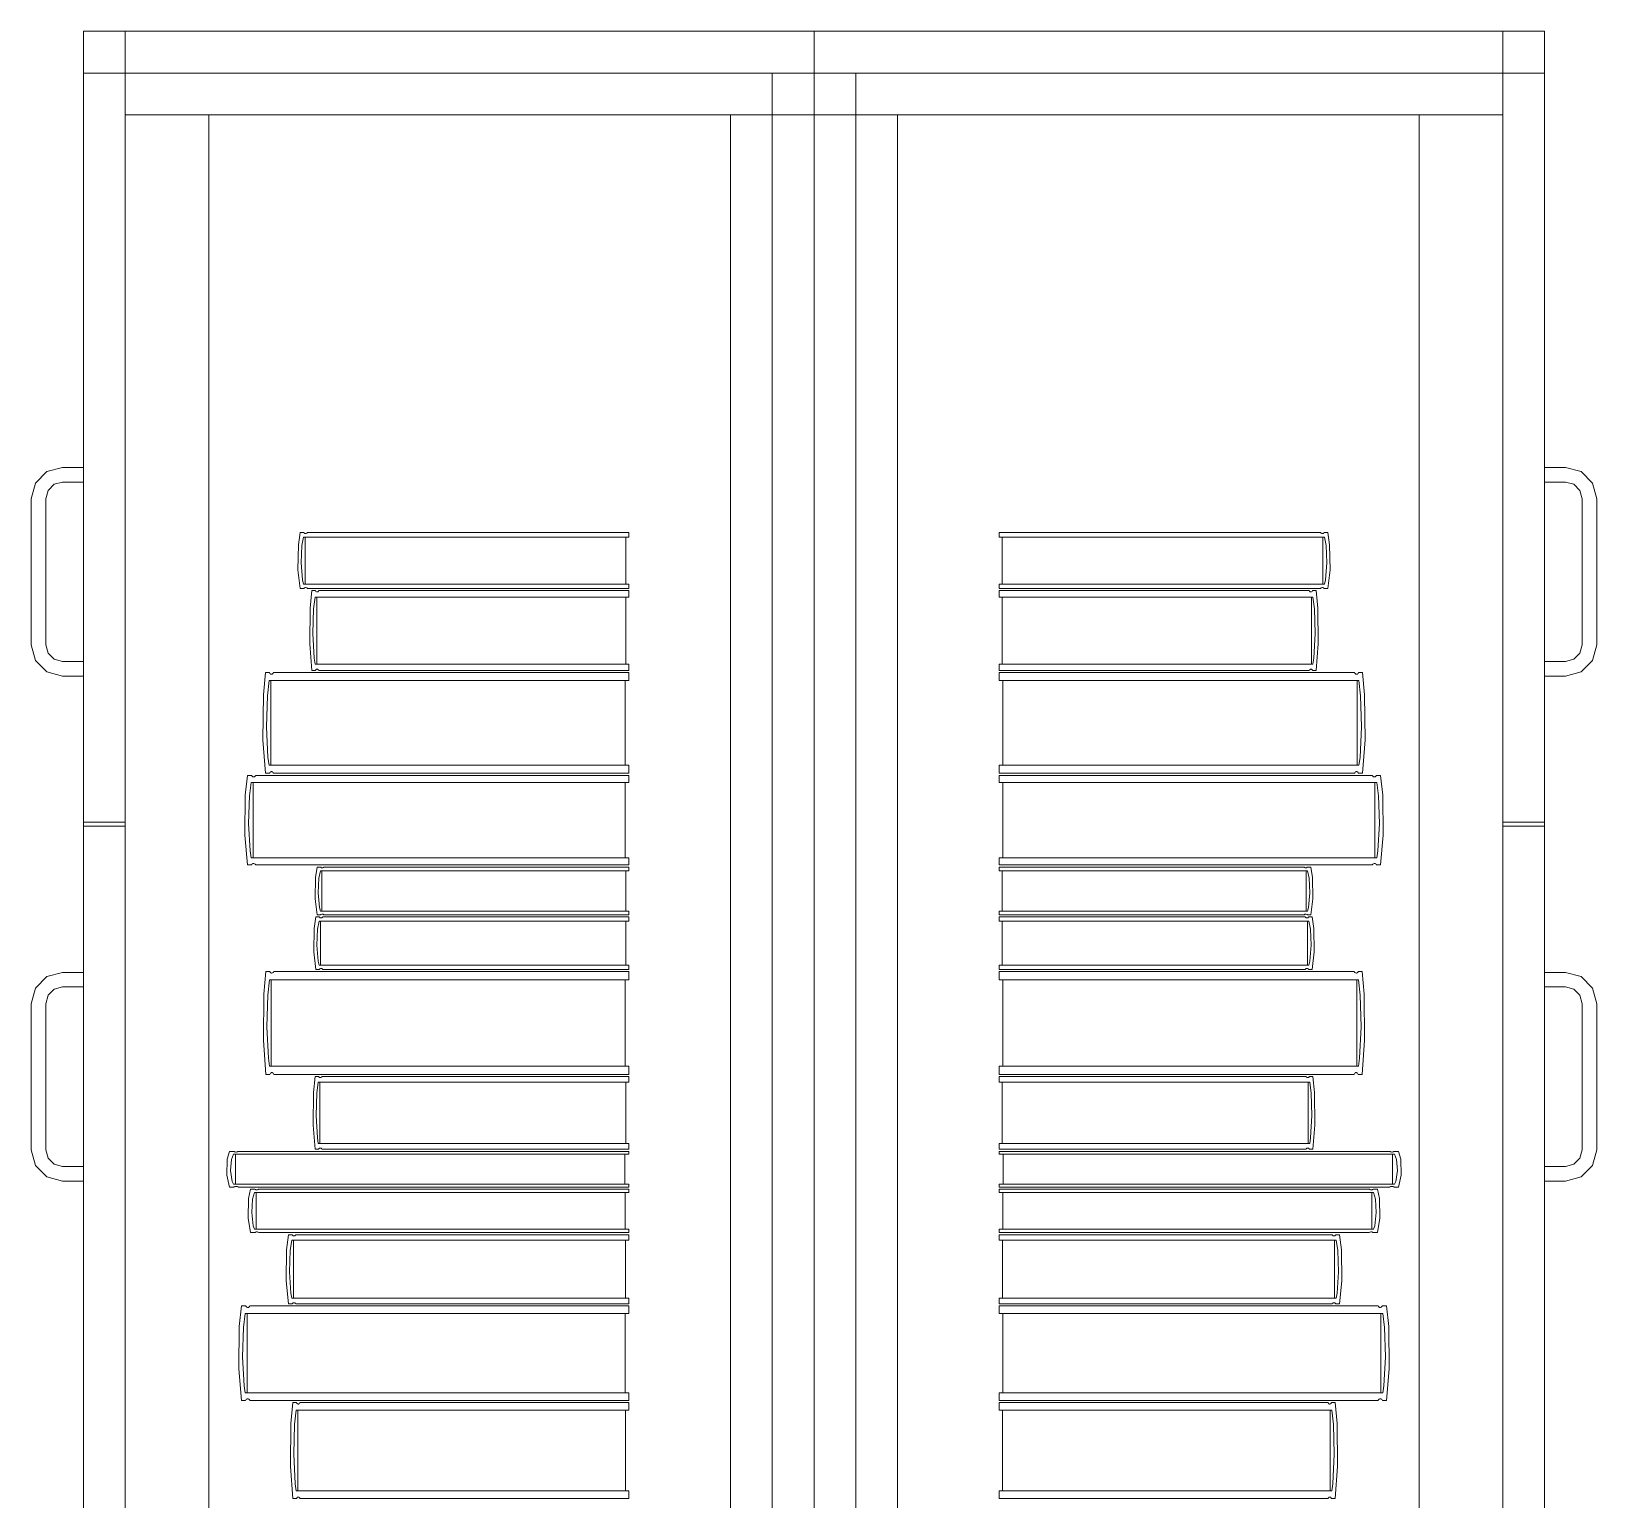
# Model space of a CAD drawing. Header units: inches. Extents: x -19 to 5698, y -728 to 92.
# Drawn here: x 12.295 to 13.045, y 33.141 to 33.845 of the extents above; entities that cross this region are included whole.
import ezdxf

# ---------------------------------------------------------------- set-up
doc = ezdxf.new("R2010")
doc.units = ezdxf.units.IN
doc.header["$MEASUREMENT"] = 0
doc.layers.add('Interior - Mobiliario', color=7, linetype='Continuous')

msp = doc.modelspace()

# ---------------------------------------------------------------- linework, layer by layer
at = {"layer": 'Interior - Mobiliario', "color": 175, "linetype": 'Continuous', "lineweight": 13}
for p, q in [((12.31998, 33.84495), (12.66998, 33.84495)), ((12.31998, 33.82495), (12.31998, 33.84495)), ((12.66998, 33.84495), (12.31998, 33.84495)), ((12.31998, 33.84495), (12.31998, 33.82495)), ((12.31998, 33.84495), (12.66998, 33.84495)), ((12.31998, 32.34495), (12.31998, 33.84495)), ((12.66998, 33.84495), (12.33998, 33.84495)), ((12.33998, 33.84495), (12.33998, 33.80495)), ((12.66998, 33.82495), (12.66998, 33.84495)), ((13.01998, 33.84495), (12.66998, 33.84495)), ((12.66998, 33.84495), (13.01998, 33.84495)), ((12.66998, 33.82495), (12.66998, 33.84495)), ((12.66998, 33.84495), (12.99998, 33.84495)), ((12.66998, 33.80495), (12.66998, 33.84495)), ((13.01998, 33.84495), (12.66998, 33.84495)), ((12.66998, 33.84495), (12.66998, 32.34495)), ((12.66998, 33.82495), (12.66998, 33.84495)), ((12.66998, 33.82495), (12.66998, 33.84495)), ((12.66998, 33.80495), (12.66998, 33.84495)), ((12.66998, 33.84495), (12.66998, 32.34495)), ((12.99998, 33.84495), (12.99998, 33.80495)), ((13.01998, 33.82495), (13.01998, 33.84495)), ((13.01998, 33.84495), (13.01998, 33.82495)), ((13.01998, 32.34495), (13.01998, 33.84495)), ((12.31998, 33.82495), (12.66998, 33.82495)), ((12.31998, 33.82495), (12.66998, 33.82495)), ((12.66998, 33.82495), (12.31998, 33.82495)), ((12.31998, 33.82495), (12.31998, 32.36495)), ((12.64998, 33.82495), (12.31998, 33.82495)), ((12.31998, 33.82495), (12.31998, 32.36495)), ((12.31998, 33.82495), (12.31998, 33.46595)), ((12.31998, 33.82495), (12.33998, 33.82495)), ((12.64998, 33.82495), (12.33998, 33.82495)), ((12.33998, 33.82495), (12.33998, 32.36495)), ((12.64998, 33.82495), (12.33998, 33.82495)), ((12.33998, 33.82495), (12.33998, 32.36495)), ((12.64998, 33.82495), (12.33998, 33.82495)), ((12.33998, 33.82495), (12.33998, 32.36495)), ((12.33998, 33.82495), (12.33998, 33.46595)), ((12.64998, 32.36495), (12.64998, 33.82495)), ((12.64998, 33.82495), (12.66998, 33.82495)), ((12.64998, 32.36495), (12.64998, 33.82495)), ((12.66998, 33.82495), (12.64998, 33.82495)), ((12.64998, 33.82495), (12.64998, 32.36495)), ((12.64998, 32.36495), (12.64998, 33.82495)), ((12.64998, 32.36495), (12.64998, 33.82495)), ((12.64998, 32.36495), (12.64998, 33.82495)), ((12.66998, 32.36495), (12.66998, 33.82495)), ((12.68998, 33.82495), (12.66998, 33.82495)), ((12.66998, 33.82495), (12.68998, 33.82495)), ((12.66998, 32.36495), (12.66998, 33.82495)), ((13.01998, 33.82495), (12.66998, 33.82495)), ((13.01998, 33.82495), (12.66998, 33.82495)), ((12.66998, 33.82495), (13.01998, 33.82495)), ((12.66998, 32.36495), (12.66998, 33.82495)), ((12.66998, 32.36495), (12.66998, 33.82495)), ((12.66998, 32.36495), (12.66998, 33.82495)), ((12.66998, 32.36495), (12.66998, 33.82495)), ((12.68998, 33.82495), (12.99998, 33.82495)), ((12.68998, 32.36495), (12.68998, 33.82495)), ((12.68998, 32.36495), (12.68998, 33.82495)), ((12.68998, 33.82495), (12.68998, 32.36495)), ((12.68998, 33.82495), (13.01998, 33.82495)), ((12.68998, 32.36495), (12.68998, 33.82495)), ((12.68998, 33.82495), (12.99998, 33.82495)), ((12.68998, 32.36495), (12.68998, 33.82495)), ((12.68998, 33.82495), (12.99998, 33.82495)), ((12.68998, 32.36495), (12.68998, 33.82495)), ((12.99998, 33.82495), (12.99998, 32.36495)), ((12.99998, 33.82495), (12.99998, 32.36495)), ((12.99998, 33.82495), (12.99998, 32.36495)), ((12.99998, 33.82495), (12.99998, 33.46595)), ((13.01998, 33.82495), (12.99998, 33.82495)), ((13.01998, 33.82495), (13.01998, 32.36495)), ((13.01998, 33.82495), (13.01998, 32.36495)), ((13.01998, 33.82495), (13.01998, 33.46595)), ((12.37998, 33.80495), (12.33998, 33.80495)), ((12.33998, 33.80495), (12.33998, 32.38495)), ((12.62998, 33.80495), (12.37998, 33.80495)), ((12.37998, 32.38495), (12.37998, 33.80495)), ((12.66998, 33.80495), (12.62998, 33.80495)), ((12.62998, 33.80495), (12.62998, 32.38495)), ((12.66998, 33.80495), (12.70998, 33.80495)), ((12.66998, 32.38495), (12.66998, 33.80495)), ((12.66998, 32.38495), (12.66998, 33.80495)), ((12.70998, 33.80495), (12.95998, 33.80495)), ((12.70998, 33.80495), (12.70998, 32.38495)), ((12.95998, 33.80495), (12.99998, 33.80495)), ((12.95998, 32.38495), (12.95998, 33.80495)), ((12.99998, 33.80495), (12.99998, 32.38495)), ((12.29699, 33.62845), (12.30248, 33.63394)), ((12.30248, 33.63394), (12.30998, 33.63595)), ((12.30998, 33.63595), (12.31998, 33.63595)), ((12.31998, 33.63595), (12.31998, 33.62895)), ((13.02998, 33.63595), (13.01998, 33.63595)), ((13.01998, 33.63595), (13.01998, 33.62895)), ((13.03748, 33.63394), (13.02998, 33.63595)), ((13.04297, 33.62845), (13.03748, 33.63394)), ((12.29498, 33.62095), (12.29699, 33.62845)), ((12.30305, 33.62495), (12.30198, 33.62095)), ((12.30598, 33.62788), (12.30305, 33.62495)), ((12.30998, 33.62895), (12.30598, 33.62788)), ((12.31998, 33.62895), (12.30998, 33.62895)), ((13.01998, 33.62895), (13.02998, 33.62895)), ((13.02998, 33.62895), (13.03398, 33.62788)), ((13.03398, 33.62788), (13.03691, 33.62495)), ((13.03691, 33.62495), (13.03798, 33.62095)), ((13.04498, 33.62095), (13.04297, 33.62845)), ((12.29498, 33.55095), (12.29498, 33.62095)), ((12.30198, 33.62095), (12.30198, 33.55095)), ((13.03798, 33.62095), (13.03798, 33.55095)), ((13.04498, 33.55095), (13.04498, 33.62095)), ((12.42381, 33.60468), (12.42294, 33.59881)), ((12.42552, 33.60468), (12.42381, 33.60468)), ((12.42466, 33.59853), (12.42538, 33.60254)), ((12.42538, 33.60254), (12.58132, 33.60254)), ((12.42561, 33.60458), (12.42552, 33.60468)), ((12.4258, 33.60441), (12.42561, 33.60458)), ((12.42602, 33.6043), (12.4258, 33.60441)), ((12.42625, 33.60424), (12.42602, 33.6043)), ((12.42617, 33.60254), (12.42617, 33.58005)), ((12.42648, 33.60423), (12.42625, 33.60424)), ((12.42671, 33.60428), (12.42648, 33.60423)), ((12.42693, 33.60438), (12.42671, 33.60428)), ((12.42713, 33.60454), (12.42693, 33.60438)), ((12.42726, 33.60468), (12.42713, 33.60454)), ((12.58132, 33.60468), (12.42726, 33.60468)), ((12.57975, 33.58005), (12.57975, 33.60254)), ((12.58132, 33.60254), (12.58132, 33.60468)), ((12.75864, 33.60254), (12.75864, 33.60468)), ((12.75864, 33.60468), (12.9127, 33.60468)), ((12.91458, 33.60254), (12.75864, 33.60254)), ((12.76021, 33.58005), (12.76021, 33.60254)), ((12.9127, 33.60468), (12.91283, 33.60454)), ((12.91283, 33.60454), (12.91303, 33.60438)), ((12.91303, 33.60438), (12.91325, 33.60428)), ((12.91325, 33.60428), (12.91348, 33.60423)), ((12.91348, 33.60423), (12.91371, 33.60424)), ((12.91371, 33.60424), (12.91394, 33.6043)), ((12.91379, 33.60254), (12.91379, 33.58005)), ((12.91394, 33.6043), (12.91415, 33.60441)), ((12.91415, 33.60441), (12.91435, 33.60458)), ((12.91435, 33.60458), (12.91444, 33.60468)), ((12.91444, 33.60468), (12.91615, 33.60468)), ((12.9153, 33.59853), (12.91458, 33.60254)), ((12.91615, 33.60468), (12.91701, 33.59881)), ((12.42294, 33.59881), (12.42275, 33.58683)), ((12.42426, 33.59029), (12.42466, 33.59853)), ((12.9157, 33.59029), (12.9153, 33.59853)), ((12.91701, 33.59881), (12.91721, 33.58683)), ((12.42275, 33.58683), (12.42381, 33.57791)), ((12.42491, 33.58208), (12.42426, 33.59029)), ((12.91504, 33.58208), (12.9157, 33.59029)), ((12.91721, 33.58683), (12.91615, 33.57791)), ((12.42381, 33.57791), (12.42552, 33.57791)), ((12.42538, 33.58005), (12.42491, 33.58208)), ((12.58132, 33.58005), (12.42538, 33.58005)), ((12.42552, 33.57791), (12.42565, 33.57805)), ((12.42565, 33.57805), (12.42585, 33.5782)), ((12.42585, 33.5782), (12.42607, 33.57831)), ((12.42607, 33.57831), (12.4263, 33.57835)), ((12.4263, 33.57835), (12.42653, 33.57835)), ((12.42653, 33.57835), (12.42676, 33.57829)), ((12.42676, 33.57829), (12.42698, 33.57817)), ((12.42698, 33.57817), (12.42717, 33.57801)), ((12.42717, 33.57801), (12.42726, 33.57791)), ((12.42726, 33.57791), (12.58132, 33.57791)), ((12.58132, 33.57791), (12.58132, 33.58005)), ((12.75864, 33.57791), (12.75864, 33.58005)), ((12.75864, 33.58005), (12.91458, 33.58005)), ((12.9127, 33.57791), (12.75864, 33.57791)), ((12.91278, 33.57801), (12.9127, 33.57791)), ((12.91298, 33.57817), (12.91278, 33.57801)), ((12.9132, 33.57829), (12.91298, 33.57817)), ((12.91343, 33.57835), (12.9132, 33.57829)), ((12.91366, 33.57835), (12.91343, 33.57835)), ((12.91389, 33.57831), (12.91366, 33.57835)), ((12.91411, 33.5782), (12.91389, 33.57831)), ((12.91431, 33.57805), (12.91411, 33.5782)), ((12.91444, 33.57791), (12.91431, 33.57805)), ((12.91615, 33.57791), (12.91444, 33.57791)), ((12.91458, 33.58005), (12.91504, 33.58208)), ((12.42942, 33.57691), (12.42859, 33.56851)), ((12.43107, 33.57691), (12.42942, 33.57691)), ((12.43024, 33.56811), (12.43094, 33.57384)), ((12.43094, 33.57384), (12.58132, 33.57384)), ((12.43115, 33.57676), (12.43107, 33.57691)), ((12.43135, 33.57653), (12.43115, 33.57676)), ((12.43156, 33.57636), (12.43135, 33.57653)), ((12.43177, 33.57628), (12.43156, 33.57636)), ((12.4317, 33.57384), (12.4317, 33.54168)), ((12.432, 33.57627), (12.43177, 33.57628)), ((12.43222, 33.57634), (12.432, 33.57627)), ((12.43243, 33.57648), (12.43222, 33.57634)), ((12.43263, 33.5767), (12.43243, 33.57648)), ((12.43275, 33.57691), (12.43263, 33.5767)), ((12.58132, 33.57691), (12.43275, 33.57691)), ((12.5798, 33.54168), (12.5798, 33.57384)), ((12.58132, 33.57384), (12.58132, 33.57691)), ((12.75864, 33.57384), (12.75864, 33.57691)), ((12.75864, 33.57691), (12.90721, 33.57691)), ((12.90902, 33.57384), (12.75864, 33.57384)), ((12.76016, 33.54168), (12.76016, 33.57384)), ((12.90721, 33.57691), (12.90733, 33.5767)), ((12.90733, 33.5767), (12.90753, 33.57648)), ((12.90753, 33.57648), (12.90774, 33.57634)), ((12.90774, 33.57634), (12.90796, 33.57627)), ((12.90796, 33.57627), (12.90818, 33.57628)), ((12.90818, 33.57628), (12.9084, 33.57636)), ((12.90826, 33.57384), (12.90826, 33.54168)), ((12.9084, 33.57636), (12.90861, 33.57653)), ((12.90861, 33.57653), (12.9088, 33.57676)), ((12.9088, 33.57676), (12.90889, 33.57691)), ((12.90889, 33.57691), (12.91054, 33.57691)), ((12.90972, 33.56811), (12.90902, 33.57384)), ((12.91054, 33.57691), (12.91137, 33.56851)), ((12.42859, 33.56851), (12.4284, 33.55138)), ((12.42985, 33.55632), (12.43024, 33.56811)), ((12.91011, 33.55632), (12.90972, 33.56811)), ((12.91137, 33.56851), (12.91156, 33.55138)), ((12.43049, 33.54458), (12.42985, 33.55632)), ((12.90947, 33.54458), (12.91011, 33.55632)), ((12.29699, 33.54345), (12.29498, 33.55095)), ((12.30198, 33.55095), (12.30305, 33.54695)), ((12.4284, 33.55138), (12.42942, 33.53861)), ((12.91156, 33.55138), (12.91054, 33.53861)), ((13.03798, 33.55095), (13.03691, 33.54695)), ((13.04297, 33.54345), (13.04498, 33.55095)), ((12.30248, 33.53796), (12.29699, 33.54345)), ((12.30305, 33.54695), (12.30598, 33.54402)), ((12.30598, 33.54402), (12.30998, 33.54295)), ((12.30998, 33.54295), (12.31998, 33.54295)), ((12.31998, 33.54295), (12.31998, 33.53595)), ((12.43094, 33.54168), (12.43049, 33.54458)), ((12.58132, 33.54168), (12.43094, 33.54168)), ((12.58132, 33.53861), (12.58132, 33.54168)), ((12.75864, 33.53861), (12.75864, 33.54168)), ((12.75864, 33.54168), (12.90902, 33.54168)), ((12.90902, 33.54168), (12.90947, 33.54458)), ((13.02998, 33.54295), (13.01998, 33.54295)), ((13.01998, 33.54295), (13.01998, 33.53595)), ((13.03398, 33.54402), (13.02998, 33.54295)), ((13.03691, 33.54695), (13.03398, 33.54402)), ((13.03748, 33.53796), (13.04297, 33.54345)), ((12.30998, 33.53595), (12.30248, 33.53796)), ((12.31998, 33.53595), (12.30998, 33.53595)), ((12.40715, 33.53761), (12.4062, 33.52703)), ((12.40905, 33.53761), (12.40715, 33.53761)), ((12.40809, 33.52652), (12.40889, 33.53375)), ((12.40889, 33.53375), (12.58132, 33.53375)), ((12.40914, 33.53742), (12.40905, 33.53761)), ((12.40936, 33.53713), (12.40914, 33.53742)), ((12.4096, 33.53693), (12.40936, 33.53713)), ((12.40985, 33.53682), (12.4096, 33.53693)), ((12.40976, 33.53375), (12.40976, 33.49321)), ((12.41011, 33.5368), (12.40985, 33.53682)), ((12.41036, 33.53689), (12.41011, 33.5368)), ((12.41061, 33.53708), (12.41036, 33.53689)), ((12.41083, 33.53735), (12.41061, 33.53708)), ((12.41097, 33.53761), (12.41083, 33.53735)), ((12.58132, 33.53761), (12.41097, 33.53761)), ((12.42942, 33.53861), (12.43107, 33.53861)), ((12.43107, 33.53861), (12.43119, 33.53882)), ((12.43119, 33.53882), (12.43139, 33.53904)), ((12.43139, 33.53904), (12.4316, 33.53918)), ((12.4316, 33.53918), (12.43182, 33.53925)), ((12.43182, 33.53925), (12.43205, 33.53924)), ((12.43205, 33.53924), (12.43227, 33.53916)), ((12.43227, 33.53916), (12.43248, 33.53899)), ((12.43248, 33.53899), (12.43267, 33.53876)), ((12.43267, 33.53876), (12.43275, 33.53861)), ((12.43275, 33.53861), (12.58132, 33.53861)), ((12.57958, 33.49321), (12.57958, 33.53375)), ((12.58132, 33.53375), (12.58132, 33.53761)), ((12.90721, 33.53861), (12.75864, 33.53861)), ((12.75864, 33.53375), (12.75864, 33.53761)), ((12.75864, 33.53761), (12.92898, 33.53761)), ((12.93106, 33.53375), (12.75864, 33.53375)), ((12.76038, 33.49321), (12.76038, 33.53375)), ((12.90729, 33.53876), (12.90721, 33.53861)), ((12.90748, 33.53899), (12.90729, 33.53876)), ((12.90769, 33.53916), (12.90748, 33.53899)), ((12.90791, 33.53924), (12.90769, 33.53916)), ((12.90813, 33.53925), (12.90791, 33.53924)), ((12.90836, 33.53918), (12.90813, 33.53925)), ((12.90857, 33.53904), (12.90836, 33.53918)), ((12.90876, 33.53882), (12.90857, 33.53904)), ((12.90889, 33.53861), (12.90876, 33.53882)), ((12.91054, 33.53861), (12.90889, 33.53861)), ((12.92898, 33.53761), (12.92913, 33.53735)), ((12.92913, 33.53735), (12.92935, 33.53708)), ((12.92935, 33.53708), (12.92959, 33.53689)), ((12.92959, 33.53689), (12.92985, 33.5368)), ((12.92985, 33.5368), (12.9301, 33.53682)), ((12.9301, 33.53682), (12.93036, 33.53693)), ((12.93019, 33.53375), (12.93019, 33.49321)), ((12.93036, 33.53693), (12.9306, 33.53713)), ((12.9306, 33.53713), (12.93082, 33.53742)), ((12.93082, 33.53742), (12.93091, 33.53761)), ((12.93091, 33.53761), (12.93281, 33.53761)), ((12.93186, 33.52652), (12.93106, 33.53375)), ((12.93281, 33.53761), (12.93376, 33.52703)), ((13.01998, 33.53595), (13.02998, 33.53595)), ((13.02998, 33.53595), (13.03748, 33.53796)), ((12.4062, 33.52703), (12.40598, 33.50544)), ((12.40765, 33.51167), (12.40809, 33.52652)), ((12.93231, 33.51167), (12.93186, 33.52652)), ((12.93376, 33.52703), (12.93398, 33.50544)), ((12.40838, 33.49687), (12.40765, 33.51167)), ((12.93158, 33.49687), (12.93231, 33.51167)), ((12.40598, 33.50544), (12.40715, 33.48935)), ((12.93398, 33.50544), (12.93281, 33.48935)), ((12.40889, 33.49321), (12.40838, 33.49687)), ((12.93106, 33.49321), (12.93158, 33.49687)), ((12.39849, 33.48835), (12.39749, 33.47894)), ((12.40048, 33.48835), (12.39849, 33.48835)), ((12.40058, 33.48818), (12.40048, 33.48835)), ((12.40081, 33.48792), (12.40058, 33.48818)), ((12.40106, 33.48774), (12.40081, 33.48792)), ((12.40133, 33.48764), (12.40106, 33.48774)), ((12.4016, 33.48763), (12.40133, 33.48764)), ((12.40186, 33.48771), (12.4016, 33.48763)), ((12.40212, 33.48787), (12.40186, 33.48771)), ((12.40235, 33.48812), (12.40212, 33.48787)), ((12.4025, 33.48835), (12.40235, 33.48812)), ((12.58132, 33.48835), (12.4025, 33.48835)), ((12.40715, 33.48935), (12.40905, 33.48935)), ((12.58132, 33.49321), (12.40889, 33.49321)), ((12.40905, 33.48935), (12.40919, 33.48961)), ((12.40919, 33.48961), (12.40941, 33.48988)), ((12.40941, 33.48988), (12.40966, 33.49007)), ((12.40966, 33.49007), (12.40991, 33.49016)), ((12.40991, 33.49016), (12.41017, 33.49014)), ((12.41017, 33.49014), (12.41042, 33.49003)), ((12.41042, 33.49003), (12.41066, 33.48983)), ((12.41066, 33.48983), (12.41088, 33.48954)), ((12.41088, 33.48954), (12.41097, 33.48935)), ((12.41097, 33.48935), (12.58132, 33.48935)), ((12.58132, 33.48935), (12.58132, 33.49321)), ((12.58132, 33.48492), (12.58132, 33.48835)), ((12.75864, 33.48935), (12.75864, 33.49321)), ((12.75864, 33.49321), (12.93106, 33.49321)), ((12.92898, 33.48935), (12.75864, 33.48935)), ((12.75864, 33.48492), (12.75864, 33.48835)), ((12.75864, 33.48835), (12.93746, 33.48835)), ((12.92908, 33.48954), (12.92898, 33.48935)), ((12.9293, 33.48983), (12.92908, 33.48954)), ((12.92954, 33.49003), (12.9293, 33.48983)), ((12.92979, 33.49014), (12.92954, 33.49003)), ((12.93005, 33.49016), (12.92979, 33.49014)), ((12.9303, 33.49007), (12.93005, 33.49016)), ((12.93054, 33.48988), (12.9303, 33.49007)), ((12.93077, 33.48961), (12.93054, 33.48988)), ((12.93091, 33.48935), (12.93077, 33.48961)), ((12.93281, 33.48935), (12.93091, 33.48935)), ((12.93746, 33.48835), (12.93761, 33.48812)), ((12.93761, 33.48812), (12.93784, 33.48787)), ((12.93784, 33.48787), (12.9381, 33.48771)), ((12.9381, 33.48771), (12.93836, 33.48763)), ((12.93836, 33.48763), (12.93863, 33.48764)), ((12.93863, 33.48764), (12.9389, 33.48774)), ((12.9389, 33.48774), (12.93915, 33.48792)), ((12.93915, 33.48792), (12.93938, 33.48818)), ((12.93938, 33.48818), (12.93948, 33.48835)), ((12.93948, 33.48835), (12.94147, 33.48835)), ((12.94147, 33.48835), (12.94247, 33.47894)), ((12.39948, 33.47849), (12.40032, 33.48492)), ((12.40032, 33.48492), (12.58132, 33.48492)), ((12.40123, 33.48492), (12.40123, 33.44887)), ((12.57949, 33.44887), (12.57949, 33.48492)), ((12.93964, 33.48492), (12.75864, 33.48492)), ((12.76046, 33.44887), (12.76046, 33.48492)), ((12.93873, 33.48492), (12.93873, 33.44887)), ((12.94048, 33.47849), (12.93964, 33.48492)), ((12.39749, 33.47894), (12.39726, 33.45974)), ((12.39901, 33.46528), (12.39948, 33.47849)), ((12.94095, 33.46528), (12.94048, 33.47849)), ((12.94247, 33.47894), (12.9427, 33.45974)), ((12.31998, 33.46595), (12.33998, 33.46595)), ((12.39978, 33.45212), (12.39901, 33.46528)), ((12.94018, 33.45212), (12.94095, 33.46528)), ((13.01998, 33.46595), (12.99998, 33.46595)), ((12.31998, 33.10495), (12.31998, 33.46395)), ((12.31998, 33.46395), (12.33998, 33.46395)), ((12.33998, 33.10495), (12.33998, 33.46395)), ((12.39726, 33.45974), (12.39849, 33.44543)), ((12.9427, 33.45974), (12.94147, 33.44543)), ((12.99998, 33.10495), (12.99998, 33.46395)), ((13.01998, 33.46395), (12.99998, 33.46395)), ((13.01998, 33.10495), (13.01998, 33.46395)), ((12.40032, 33.44887), (12.39978, 33.45212)), ((12.93964, 33.44887), (12.94018, 33.45212)), ((12.39849, 33.44543), (12.40048, 33.44543)), ((12.58132, 33.44887), (12.40032, 33.44887)), ((12.40048, 33.44543), (12.40063, 33.44566)), ((12.40063, 33.44566), (12.40086, 33.44591)), ((12.40086, 33.44591), (12.40112, 33.44607)), ((12.40112, 33.44607), (12.40138, 33.44615)), ((12.40138, 33.44615), (12.40165, 33.44614)), ((12.40165, 33.44614), (12.40192, 33.44604)), ((12.40192, 33.44604), (12.40217, 33.44586)), ((12.40217, 33.44586), (12.4024, 33.4456)), ((12.4024, 33.4456), (12.4025, 33.44543)), ((12.4025, 33.44543), (12.58132, 33.44543)), ((12.43197, 33.44443), (12.43115, 33.4394)), ((12.43359, 33.44443), (12.43197, 33.44443)), ((12.43277, 33.43916), (12.43346, 33.4426)), ((12.43346, 33.4426), (12.58132, 33.4426)), ((12.43367, 33.44434), (12.43359, 33.44443)), ((12.43386, 33.4442), (12.43367, 33.44434)), ((12.43407, 33.44411), (12.43386, 33.4442)), ((12.43428, 33.44405), (12.43407, 33.44411)), ((12.43421, 33.4426), (12.43421, 33.42333)), ((12.4345, 33.44405), (12.43428, 33.44405)), ((12.43472, 33.44409), (12.4345, 33.44405)), ((12.43493, 33.44418), (12.43472, 33.44409)), ((12.43512, 33.44431), (12.43493, 33.44418)), ((12.43524, 33.44443), (12.43512, 33.44431)), ((12.58132, 33.44443), (12.43524, 33.44443)), ((12.57983, 33.42333), (12.57983, 33.4426)), ((12.58132, 33.44543), (12.58132, 33.44887)), ((12.58132, 33.4426), (12.58132, 33.44443)), ((12.75864, 33.44543), (12.75864, 33.44887)), ((12.75864, 33.44887), (12.93964, 33.44887)), ((12.93746, 33.44543), (12.75864, 33.44543)), ((12.75864, 33.4426), (12.75864, 33.44443)), ((12.75864, 33.44443), (12.90471, 33.44443)), ((12.9065, 33.4426), (12.75864, 33.4426)), ((12.76013, 33.42333), (12.76013, 33.4426)), ((12.90471, 33.44443), (12.90484, 33.44431)), ((12.90484, 33.44431), (12.90503, 33.44418)), ((12.90503, 33.44418), (12.90524, 33.44409)), ((12.90524, 33.44409), (12.90545, 33.44405)), ((12.90545, 33.44405), (12.90568, 33.44405)), ((12.90568, 33.44405), (12.90589, 33.44411)), ((12.90575, 33.4426), (12.90575, 33.42333)), ((12.90589, 33.44411), (12.9061, 33.4442)), ((12.9061, 33.4442), (12.90629, 33.44434)), ((12.90629, 33.44434), (12.90637, 33.44443)), ((12.90637, 33.44443), (12.90799, 33.44443)), ((12.90718, 33.43916), (12.9065, 33.4426)), ((12.90799, 33.44443), (12.90881, 33.4394)), ((12.93756, 33.4456), (12.93746, 33.44543)), ((12.93779, 33.44586), (12.93756, 33.4456)), ((12.93804, 33.44604), (12.93779, 33.44586)), ((12.9383, 33.44614), (12.93804, 33.44604)), ((12.93857, 33.44615), (12.9383, 33.44614)), ((12.93884, 33.44607), (12.93857, 33.44615)), ((12.93909, 33.44591), (12.93884, 33.44607)), ((12.93933, 33.44566), (12.93909, 33.44591)), ((12.93948, 33.44543), (12.93933, 33.44566)), ((12.94147, 33.44543), (12.93948, 33.44543)), ((12.43115, 33.4394), (12.43096, 33.42915)), ((12.43239, 33.4321), (12.43277, 33.43916)), ((12.90756, 33.4321), (12.90718, 33.43916)), ((12.90881, 33.4394), (12.90899, 33.42915)), ((12.43096, 33.42915), (12.43197, 33.4215)), ((12.43302, 33.42507), (12.43239, 33.4321)), ((12.90694, 33.42507), (12.90756, 33.4321)), ((12.90899, 33.42915), (12.90799, 33.4215)), ((12.43134, 33.4205), (12.43052, 33.41499)), ((12.43297, 33.4205), (12.43134, 33.4205)), ((12.43197, 33.4215), (12.43359, 33.4215)), ((12.43306, 33.4204), (12.43297, 33.4205)), ((12.43346, 33.42333), (12.43302, 33.42507)), ((12.43325, 33.42025), (12.43306, 33.4204)), ((12.43345, 33.42014), (12.43325, 33.42025)), ((12.43367, 33.42008), (12.43345, 33.42014)), ((12.58132, 33.42333), (12.43346, 33.42333)), ((12.43359, 33.4215), (12.43371, 33.42162)), ((12.43389, 33.42008), (12.43367, 33.42008)), ((12.43371, 33.42162), (12.43391, 33.42175)), ((12.43411, 33.42012), (12.43389, 33.42008)), ((12.43391, 33.42175), (12.43411, 33.42184)), ((12.43411, 33.42184), (12.43433, 33.42188)), ((12.43432, 33.42022), (12.43411, 33.42012)), ((12.43451, 33.42036), (12.43432, 33.42022)), ((12.43433, 33.42188), (12.43455, 33.42188)), ((12.43463, 33.4205), (12.43451, 33.42036)), ((12.43455, 33.42188), (12.43477, 33.42182)), ((12.58132, 33.4205), (12.43463, 33.4205)), ((12.43477, 33.42182), (12.43497, 33.42173)), ((12.43497, 33.42173), (12.43516, 33.42159)), ((12.43516, 33.42159), (12.43524, 33.4215)), ((12.43524, 33.4215), (12.58132, 33.4215)), ((12.58132, 33.4215), (12.58132, 33.42333)), ((12.58132, 33.41849), (12.58132, 33.4205)), ((12.75864, 33.4215), (12.75864, 33.42333)), ((12.75864, 33.42333), (12.9065, 33.42333)), ((12.90471, 33.4215), (12.75864, 33.4215)), ((12.75864, 33.41849), (12.75864, 33.4205)), ((12.75864, 33.4205), (12.90532, 33.4205)), ((12.9048, 33.42159), (12.90471, 33.4215)), ((12.90499, 33.42173), (12.9048, 33.42159)), ((12.90519, 33.42182), (12.90499, 33.42173)), ((12.90541, 33.42188), (12.90519, 33.42182)), ((12.90532, 33.4205), (12.90545, 33.42036)), ((12.90563, 33.42188), (12.90541, 33.42188)), ((12.90545, 33.42036), (12.90564, 33.42022)), ((12.90584, 33.42184), (12.90563, 33.42188)), ((12.90564, 33.42022), (12.90585, 33.42012)), ((12.90605, 33.42175), (12.90584, 33.42184)), ((12.90585, 33.42012), (12.90607, 33.42008)), ((12.90625, 33.42162), (12.90605, 33.42175)), ((12.90607, 33.42008), (12.90629, 33.42008)), ((12.90637, 33.4215), (12.90625, 33.42162)), ((12.90629, 33.42008), (12.90651, 33.42014)), ((12.90799, 33.4215), (12.90637, 33.4215)), ((12.9065, 33.42333), (12.90694, 33.42507)), ((12.90651, 33.42014), (12.90671, 33.42025)), ((12.90671, 33.42025), (12.9069, 33.4204)), ((12.9069, 33.4204), (12.90698, 33.4205)), ((12.90698, 33.4205), (12.90861, 33.4205)), ((12.90861, 33.4205), (12.90944, 33.41499)), ((12.43052, 33.41499), (12.43034, 33.40376)), ((12.43177, 33.407), (12.43215, 33.41473)), ((12.43215, 33.41473), (12.43284, 33.41849)), ((12.43284, 33.41849), (12.58132, 33.41849)), ((12.43359, 33.41849), (12.43359, 33.39739)), ((12.57982, 33.39739), (12.57982, 33.41849)), ((12.90711, 33.41849), (12.75864, 33.41849)), ((12.76014, 33.39739), (12.76014, 33.41849)), ((12.90637, 33.41849), (12.90637, 33.39739)), ((12.9078, 33.41473), (12.90711, 33.41849)), ((12.90819, 33.407), (12.9078, 33.41473)), ((12.90944, 33.41499), (12.90962, 33.40376)), ((12.4324, 33.39929), (12.43177, 33.407)), ((12.90756, 33.39929), (12.90819, 33.407)), ((12.43034, 33.40376), (12.43134, 33.39538)), ((12.43284, 33.39739), (12.4324, 33.39929)), ((12.90711, 33.39739), (12.90756, 33.39929)), ((12.90962, 33.40376), (12.90861, 33.39538)), ((12.30248, 33.39194), (12.29699, 33.38645)), ((12.30998, 33.39395), (12.30248, 33.39194)), ((12.31998, 33.39395), (12.30998, 33.39395)), ((12.31998, 33.38695), (12.31998, 33.39395)), ((12.40733, 33.39438), (12.40638, 33.38357)), ((12.40922, 33.39438), (12.40733, 33.39438)), ((12.40827, 33.38305), (12.40907, 33.39044)), ((12.40907, 33.39044), (12.58132, 33.39044)), ((12.40932, 33.39419), (12.40922, 33.39438)), ((12.40954, 33.39389), (12.40932, 33.39419)), ((12.40978, 33.39368), (12.40954, 33.39389)), ((12.41003, 33.39357), (12.40978, 33.39368)), ((12.40994, 33.39044), (12.40994, 33.34902)), ((12.41029, 33.39356), (12.41003, 33.39357)), ((12.41054, 33.39365), (12.41029, 33.39356)), ((12.41078, 33.39383), (12.41054, 33.39365)), ((12.41101, 33.39412), (12.41078, 33.39383)), ((12.41115, 33.39438), (12.41101, 33.39412)), ((12.58132, 33.39438), (12.41115, 33.39438)), ((12.43134, 33.39538), (12.43297, 33.39538)), ((12.58132, 33.39739), (12.43284, 33.39739)), ((12.43297, 33.39538), (12.4331, 33.39551)), ((12.4331, 33.39551), (12.43329, 33.39566)), ((12.43329, 33.39566), (12.4335, 33.39575)), ((12.4335, 33.39575), (12.43372, 33.3958)), ((12.43372, 33.3958), (12.43394, 33.39579)), ((12.43394, 33.39579), (12.43416, 33.39574)), ((12.43416, 33.39574), (12.43436, 33.39563)), ((12.43436, 33.39563), (12.43455, 33.39548)), ((12.43455, 33.39548), (12.43463, 33.39538)), ((12.43463, 33.39538), (12.58132, 33.39538)), ((12.57958, 33.34902), (12.57958, 33.39044)), ((12.58132, 33.39538), (12.58132, 33.39739)), ((12.58132, 33.39044), (12.58132, 33.39438)), ((12.75864, 33.39538), (12.75864, 33.39739)), ((12.75864, 33.39739), (12.90711, 33.39739)), ((12.90532, 33.39538), (12.75864, 33.39538)), ((12.75864, 33.39044), (12.75864, 33.39438)), ((12.75864, 33.39438), (12.92881, 33.39438)), ((12.93089, 33.39044), (12.75864, 33.39044)), ((12.76038, 33.34902), (12.76038, 33.39044)), ((12.90541, 33.39548), (12.90532, 33.39538)), ((12.9056, 33.39563), (12.90541, 33.39548)), ((12.9058, 33.39574), (12.9056, 33.39563)), ((12.90602, 33.39579), (12.9058, 33.39574)), ((12.90624, 33.3958), (12.90602, 33.39579)), ((12.90646, 33.39575), (12.90624, 33.3958)), ((12.90667, 33.39566), (12.90646, 33.39575)), ((12.90686, 33.39551), (12.90667, 33.39566)), ((12.90698, 33.39538), (12.90686, 33.39551)), ((12.90861, 33.39538), (12.90698, 33.39538)), ((12.92881, 33.39438), (12.92895, 33.39412)), ((12.92895, 33.39412), (12.92917, 33.39383)), ((12.92917, 33.39383), (12.92942, 33.39365)), ((12.92942, 33.39365), (12.92967, 33.39356)), ((12.92967, 33.39356), (12.92993, 33.39357)), ((12.92993, 33.39357), (12.93018, 33.39368)), ((12.93002, 33.39044), (12.93002, 33.34902)), ((12.93018, 33.39368), (12.93042, 33.39389)), ((12.93042, 33.39389), (12.93064, 33.39419)), ((12.93064, 33.39419), (12.93073, 33.39438)), ((12.93073, 33.39438), (12.93263, 33.39438)), ((12.93169, 33.38305), (12.93089, 33.39044)), ((12.93263, 33.39438), (12.93358, 33.38357)), ((13.01998, 33.39395), (13.02998, 33.39395)), ((13.01998, 33.38695), (13.01998, 33.39395)), ((13.02998, 33.39395), (13.03748, 33.39194)), ((13.03748, 33.39194), (13.04297, 33.38645)), ((12.29699, 33.38645), (12.29498, 33.37895)), ((12.30198, 33.37895), (12.30305, 33.38295)), ((12.30305, 33.38295), (12.30598, 33.38588)), ((12.30598, 33.38588), (12.30998, 33.38695)), ((12.30998, 33.38695), (12.31998, 33.38695)), ((12.40638, 33.38357), (12.40616, 33.36152)), ((12.40783, 33.36788), (12.40827, 33.38305)), ((12.93213, 33.36788), (12.93169, 33.38305)), ((12.93358, 33.38357), (12.93379, 33.36152)), ((13.02998, 33.38695), (13.01998, 33.38695)), ((13.03398, 33.38588), (13.02998, 33.38695)), ((13.03691, 33.38295), (13.03398, 33.38588)), ((13.03798, 33.37895), (13.03691, 33.38295)), ((13.04297, 33.38645), (13.04498, 33.37895)), ((12.29498, 33.37895), (12.29498, 33.30895)), ((12.30198, 33.30895), (12.30198, 33.37895)), ((13.03798, 33.30895), (13.03798, 33.37895)), ((13.04498, 33.37895), (13.04498, 33.30895)), ((12.40856, 33.35276), (12.40783, 33.36788)), ((12.9314, 33.35276), (12.93213, 33.36788)), ((12.40616, 33.36152), (12.40733, 33.34507)), ((12.93379, 33.36152), (12.93263, 33.34507)), ((12.40907, 33.34902), (12.40856, 33.35276)), ((12.93089, 33.34902), (12.9314, 33.35276)), ((12.40733, 33.34507), (12.40922, 33.34507)), ((12.58132, 33.34902), (12.40907, 33.34902)), ((12.40922, 33.34507), (12.40937, 33.34534)), ((12.40937, 33.34534), (12.40959, 33.34562)), ((12.40959, 33.34562), (12.40983, 33.34581)), ((12.40983, 33.34581), (12.41009, 33.3459)), ((12.41009, 33.3459), (12.41034, 33.34589)), ((12.41034, 33.34589), (12.4106, 33.34577)), ((12.4106, 33.34577), (12.41083, 33.34557)), ((12.41083, 33.34557), (12.41105, 33.34527)), ((12.41105, 33.34527), (12.41115, 33.34507)), ((12.41115, 33.34507), (12.58132, 33.34507)), ((12.58132, 33.34507), (12.58132, 33.34902)), ((12.75864, 33.34507), (12.75864, 33.34902)), ((12.75864, 33.34902), (12.93089, 33.34902)), ((12.92881, 33.34507), (12.75864, 33.34507)), ((12.9289, 33.34527), (12.92881, 33.34507)), ((12.92912, 33.34557), (12.9289, 33.34527)), ((12.92936, 33.34577), (12.92912, 33.34557)), ((12.92961, 33.34589), (12.92936, 33.34577)), ((12.92987, 33.3459), (12.92961, 33.34589)), ((12.93012, 33.34581), (12.92987, 33.3459)), ((12.93037, 33.34562), (12.93012, 33.34581)), ((12.93059, 33.34534), (12.93037, 33.34562)), ((12.93073, 33.34507), (12.93059, 33.34534)), ((12.93263, 33.34507), (12.93073, 33.34507)), ((12.43097, 33.34407), (12.43014, 33.33641)), ((12.4326, 33.34407), (12.43097, 33.34407)), ((12.43178, 33.33605), (12.43247, 33.34128)), ((12.43247, 33.34128), (12.58132, 33.34128)), ((12.43268, 33.34394), (12.4326, 33.34407)), ((12.43287, 33.34373), (12.43268, 33.34394)), ((12.43308, 33.34358), (12.43287, 33.34373)), ((12.4333, 33.3435), (12.43308, 33.34358)), ((12.43322, 33.34128), (12.43322, 33.31194)), ((12.43352, 33.34349), (12.4333, 33.3435)), ((12.43374, 33.34355), (12.43352, 33.34349)), ((12.43395, 33.34369), (12.43374, 33.34355)), ((12.43414, 33.34389), (12.43395, 33.34369)), ((12.43427, 33.34407), (12.43414, 33.34389)), ((12.58132, 33.34407), (12.43427, 33.34407)), ((12.57982, 33.31194), (12.57982, 33.34128)), ((12.58132, 33.34128), (12.58132, 33.34407)), ((12.75864, 33.34128), (12.75864, 33.34407)), ((12.75864, 33.34407), (12.90569, 33.34407)), ((12.90749, 33.34128), (12.75864, 33.34128)), ((12.76014, 33.31194), (12.76014, 33.34128)), ((12.90569, 33.34407), (12.90582, 33.34389)), ((12.90582, 33.34389), (12.90601, 33.34369)), ((12.90601, 33.34369), (12.90622, 33.34355)), ((12.90622, 33.34355), (12.90644, 33.34349)), ((12.90644, 33.34349), (12.90666, 33.3435)), ((12.90666, 33.3435), (12.90688, 33.34358)), ((12.90674, 33.34128), (12.90674, 33.31194)), ((12.90688, 33.34358), (12.90708, 33.34373)), ((12.90708, 33.34373), (12.90727, 33.34394)), ((12.90727, 33.34394), (12.90736, 33.34407)), ((12.90736, 33.34407), (12.90899, 33.34407)), ((12.90818, 33.33605), (12.90749, 33.34128)), ((12.90899, 33.34407), (12.90981, 33.33641)), ((12.43014, 33.33641), (12.42996, 33.32079)), ((12.4314, 33.3253), (12.43178, 33.33605)), ((12.90856, 33.3253), (12.90818, 33.33605)), ((12.90981, 33.33641), (12.91, 33.32079)), ((12.43202, 33.31459), (12.4314, 33.3253)), ((12.90793, 33.31459), (12.90856, 33.3253)), ((12.42996, 33.32079), (12.43097, 33.30915)), ((12.91, 33.32079), (12.90899, 33.30915)), ((12.29498, 33.30895), (12.29699, 33.30145)), ((12.30305, 33.30495), (12.30198, 33.30895)), ((12.38993, 33.30815), (12.38889, 33.30441)), ((12.39201, 33.30815), (12.38993, 33.30815)), ((12.39212, 33.30808), (12.39201, 33.30815)), ((12.39236, 33.30798), (12.39212, 33.30808)), ((12.39263, 33.3079), (12.39236, 33.30798)), ((12.3929, 33.30786), (12.39263, 33.3079)), ((12.39318, 33.30786), (12.3929, 33.30786)), ((12.39346, 33.30789), (12.39318, 33.30786)), ((12.39373, 33.30796), (12.39346, 33.30789)), ((12.39398, 33.30805), (12.39373, 33.30796)), ((12.39413, 33.30815), (12.39398, 33.30805)), ((12.58132, 33.30815), (12.39413, 33.30815)), ((12.43097, 33.30915), (12.4326, 33.30915)), ((12.43247, 33.31194), (12.43202, 33.31459)), ((12.58132, 33.31194), (12.43247, 33.31194)), ((12.4326, 33.30915), (12.43272, 33.30933)), ((12.43272, 33.30933), (12.43292, 33.30953)), ((12.43292, 33.30953), (12.43313, 33.30967)), ((12.43313, 33.30967), (12.43335, 33.30973)), ((12.43335, 33.30973), (12.43357, 33.30972)), ((12.43357, 33.30972), (12.43379, 33.30964)), ((12.43379, 33.30964), (12.43399, 33.30949)), ((12.43399, 33.30949), (12.43418, 33.30928)), ((12.43418, 33.30928), (12.43427, 33.30915)), ((12.43427, 33.30915), (12.58132, 33.30915)), ((12.58132, 33.30915), (12.58132, 33.31194)), ((12.58132, 33.30678), (12.58132, 33.30815)), ((12.75864, 33.30915), (12.75864, 33.31194)), ((12.75864, 33.31194), (12.90749, 33.31194)), ((12.90569, 33.30915), (12.75864, 33.30915)), ((12.75864, 33.30678), (12.75864, 33.30815)), ((12.75864, 33.30815), (12.94582, 33.30815)), ((12.90578, 33.30928), (12.90569, 33.30915)), ((12.90597, 33.30949), (12.90578, 33.30928)), ((12.90617, 33.30964), (12.90597, 33.30949)), ((12.90639, 33.30972), (12.90617, 33.30964)), ((12.90661, 33.30973), (12.90639, 33.30972)), ((12.90683, 33.30967), (12.90661, 33.30973)), ((12.90704, 33.30953), (12.90683, 33.30967)), ((12.90723, 33.30933), (12.90704, 33.30953)), ((12.90736, 33.30915), (12.90723, 33.30933)), ((12.90899, 33.30915), (12.90736, 33.30915)), ((12.90749, 33.31194), (12.90793, 33.31459)), ((12.94582, 33.30815), (12.94598, 33.30805)), ((12.94598, 33.30805), (12.94623, 33.30796)), ((12.94623, 33.30796), (12.9465, 33.30789)), ((12.9465, 33.30789), (12.94677, 33.30786)), ((12.94677, 33.30786), (12.94706, 33.30786)), ((12.94706, 33.30786), (12.94733, 33.3079)), ((12.94733, 33.3079), (12.9476, 33.30798)), ((12.9476, 33.30798), (12.94784, 33.30808)), ((12.94784, 33.30808), (12.94794, 33.30815)), ((12.94794, 33.30815), (12.95002, 33.30815)), ((12.95002, 33.30815), (12.95107, 33.30441)), ((13.03691, 33.30495), (13.03798, 33.30895)), ((13.04498, 33.30895), (13.04297, 33.30145)), ((12.29699, 33.30145), (12.30248, 33.29596)), ((12.30598, 33.30202), (12.30305, 33.30495)), ((12.30998, 33.30095), (12.30598, 33.30202)), ((12.31998, 33.30095), (12.30998, 33.30095)), ((12.31998, 33.29395), (12.31998, 33.30095)), ((12.38889, 33.30441), (12.38865, 33.29678)), ((12.39048, 33.29898), (12.39097, 33.30423)), ((12.39097, 33.30423), (12.39185, 33.30678)), ((12.39185, 33.30678), (12.58132, 33.30678)), ((12.3928, 33.30678), (12.3928, 33.29246)), ((12.57941, 33.29246), (12.57941, 33.30678)), ((12.94811, 33.30678), (12.75864, 33.30678)), ((12.76055, 33.29246), (12.76055, 33.30678)), ((12.94715, 33.30678), (12.94715, 33.29246)), ((12.94899, 33.30423), (12.94811, 33.30678)), ((12.94948, 33.29898), (12.94899, 33.30423)), ((12.95107, 33.30441), (12.95131, 33.29678)), ((13.01998, 33.30095), (13.02998, 33.30095)), ((13.01998, 33.29395), (13.01998, 33.30095)), ((13.02998, 33.30095), (13.03398, 33.30202)), ((13.03398, 33.30202), (13.03691, 33.30495)), ((13.04297, 33.30145), (13.03748, 33.29596)), ((12.30248, 33.29596), (12.30998, 33.29395)), ((12.30998, 33.29395), (12.31998, 33.29395)), ((12.38865, 33.29678), (12.38993, 33.29109)), ((12.39128, 33.29375), (12.39048, 33.29898)), ((12.39185, 33.29246), (12.39128, 33.29375)), ((12.94811, 33.29246), (12.94868, 33.29375)), ((12.94868, 33.29375), (12.94948, 33.29898)), ((12.95131, 33.29678), (12.95002, 33.29109)), ((13.02998, 33.29395), (13.01998, 33.29395)), ((13.03748, 33.29596), (13.02998, 33.29395)), ((12.38993, 33.29109), (12.39201, 33.29109)), ((12.58132, 33.29246), (12.39185, 33.29246)), ((12.39201, 33.29109), (12.39217, 33.29118)), ((12.39217, 33.29118), (12.39242, 33.29128)), ((12.39242, 33.29128), (12.39269, 33.29135)), ((12.39269, 33.29135), (12.39296, 33.29138)), ((12.39296, 33.29138), (12.39325, 33.29137)), ((12.39325, 33.29137), (12.39352, 33.29133)), ((12.39352, 33.29133), (12.39379, 33.29126)), ((12.39379, 33.29126), (12.39403, 33.29116)), ((12.39403, 33.29116), (12.39413, 33.29109)), ((12.39413, 33.29109), (12.58132, 33.29109)), ((12.39906, 33.28551), (12.39883, 33.27618)), ((12.40005, 33.29009), (12.39906, 33.28551)), ((12.40202, 33.29009), (12.40005, 33.29009)), ((12.40057, 33.27887), (12.40103, 33.2853)), ((12.40103, 33.2853), (12.40186, 33.28842)), ((12.40186, 33.28842), (12.58132, 33.28842)), ((12.40212, 33.29001), (12.40202, 33.29009)), ((12.40235, 33.28988), (12.40212, 33.29001)), ((12.4026, 33.28979), (12.40235, 33.28988)), ((12.40286, 33.28975), (12.4026, 33.28979)), ((12.40277, 33.28842), (12.40277, 33.27089)), ((12.40313, 33.28974), (12.40286, 33.28975)), ((12.40339, 33.28978), (12.40313, 33.28974)), ((12.40365, 33.28986), (12.40339, 33.28978)), ((12.40388, 33.28998), (12.40365, 33.28986)), ((12.40403, 33.29009), (12.40388, 33.28998)), ((12.58132, 33.29009), (12.40403, 33.29009)), ((12.57951, 33.27089), (12.57951, 33.28842)), ((12.58132, 33.29109), (12.58132, 33.29246)), ((12.58132, 33.28842), (12.58132, 33.29009)), ((12.75864, 33.29109), (12.75864, 33.29246)), ((12.75864, 33.29246), (12.94811, 33.29246)), ((12.94582, 33.29109), (12.75864, 33.29109)), ((12.75864, 33.28842), (12.75864, 33.29009)), ((12.75864, 33.29009), (12.93593, 33.29009)), ((12.93809, 33.28842), (12.75864, 33.28842)), ((12.76045, 33.27089), (12.76045, 33.28842)), ((12.93593, 33.29009), (12.93608, 33.28998)), ((12.93608, 33.28998), (12.93631, 33.28986)), ((12.93631, 33.28986), (12.93656, 33.28978)), ((12.93656, 33.28978), (12.93683, 33.28974)), ((12.93683, 33.28974), (12.9371, 33.28975)), ((12.9371, 33.28975), (12.93736, 33.28979)), ((12.93719, 33.28842), (12.93719, 33.27089)), ((12.93736, 33.28979), (12.93761, 33.28988)), ((12.93761, 33.28988), (12.93784, 33.29001)), ((12.93784, 33.29001), (12.93794, 33.29009)), ((12.93794, 33.29009), (12.93991, 33.29009)), ((12.93893, 33.2853), (12.93809, 33.28842)), ((12.93939, 33.27887), (12.93893, 33.2853)), ((12.93991, 33.29009), (12.9409, 33.28551)), ((12.9409, 33.28551), (12.94112, 33.27618)), ((12.94593, 33.29116), (12.94582, 33.29109)), ((12.94617, 33.29126), (12.94593, 33.29116)), ((12.94644, 33.29133), (12.94617, 33.29126)), ((12.94671, 33.29137), (12.94644, 33.29133)), ((12.94699, 33.29138), (12.94671, 33.29137)), ((12.94727, 33.29135), (12.94699, 33.29138)), ((12.94754, 33.29128), (12.94727, 33.29135)), ((12.94779, 33.29118), (12.94754, 33.29128)), ((12.94794, 33.29109), (12.94779, 33.29118)), ((12.95002, 33.29109), (12.94794, 33.29109)), ((12.40133, 33.27248), (12.40057, 33.27887)), ((12.93863, 33.27248), (12.93939, 33.27887)), ((12.39883, 33.27618), (12.40005, 33.26923)), ((12.40186, 33.27089), (12.40133, 33.27248)), ((12.58132, 33.27089), (12.40186, 33.27089)), ((12.58132, 33.26923), (12.58132, 33.27089)), ((12.75864, 33.26923), (12.75864, 33.27089)), ((12.75864, 33.27089), (12.93809, 33.27089)), ((12.93809, 33.27089), (12.93863, 33.27248)), ((12.94112, 33.27618), (12.93991, 33.26923)), ((12.40005, 33.26923), (12.40202, 33.26923)), ((12.40202, 33.26923), (12.40217, 33.26934)), ((12.40217, 33.26934), (12.4024, 33.26946)), ((12.4024, 33.26946), (12.40266, 33.26954)), ((12.40266, 33.26954), (12.40292, 33.26957)), ((12.40292, 33.26957), (12.40319, 33.26957)), ((12.40319, 33.26957), (12.40345, 33.26952)), ((12.40345, 33.26952), (12.4037, 33.26943)), ((12.4037, 33.26943), (12.40393, 33.26931)), ((12.40393, 33.26931), (12.40403, 33.26923)), ((12.40403, 33.26923), (12.58132, 33.26923)), ((12.41816, 33.26823), (12.41726, 33.26096)), ((12.41993, 33.26823), (12.41816, 33.26823)), ((12.41904, 33.26061), (12.41979, 33.26557)), ((12.41979, 33.26557), (12.58132, 33.26557)), ((12.42002, 33.2681), (12.41993, 33.26823)), ((12.42023, 33.2679), (12.42002, 33.2681)), ((12.42045, 33.26775), (12.42023, 33.2679)), ((12.42069, 33.26768), (12.42045, 33.26775)), ((12.4206, 33.26557), (12.4206, 33.23775)), ((12.42093, 33.26767), (12.42069, 33.26768)), ((12.42117, 33.26773), (12.42093, 33.26767)), ((12.42139, 33.26786), (12.42117, 33.26773)), ((12.4216, 33.26805), (12.42139, 33.26786)), ((12.42174, 33.26823), (12.4216, 33.26805)), ((12.58132, 33.26823), (12.42174, 33.26823)), ((12.57969, 33.23775), (12.57969, 33.26557)), ((12.58132, 33.26557), (12.58132, 33.26823)), ((12.93593, 33.26923), (12.75864, 33.26923)), ((12.75864, 33.26557), (12.75864, 33.26823)), ((12.75864, 33.26823), (12.91822, 33.26823)), ((12.92017, 33.26557), (12.75864, 33.26557)), ((12.76027, 33.23775), (12.76027, 33.26557)), ((12.91822, 33.26823), (12.91835, 33.26805)), ((12.91835, 33.26805), (12.91857, 33.26786)), ((12.91857, 33.26786), (12.91879, 33.26773)), ((12.91879, 33.26773), (12.91903, 33.26767)), ((12.91903, 33.26767), (12.91927, 33.26768)), ((12.91927, 33.26768), (12.91951, 33.26775)), ((12.91935, 33.26557), (12.91935, 33.23775)), ((12.91951, 33.26775), (12.91973, 33.2679)), ((12.91973, 33.2679), (12.91994, 33.2681)), ((12.91994, 33.2681), (12.92003, 33.26823)), ((12.92003, 33.26823), (12.9218, 33.26823)), ((12.92092, 33.26061), (12.92017, 33.26557)), ((12.9218, 33.26823), (12.92269, 33.26096)), ((12.93603, 33.26931), (12.93593, 33.26923)), ((12.93626, 33.26943), (12.93603, 33.26931)), ((12.93651, 33.26952), (12.93626, 33.26943)), ((12.93677, 33.26957), (12.93651, 33.26952)), ((12.93704, 33.26957), (12.93677, 33.26957)), ((12.9373, 33.26954), (12.93704, 33.26957)), ((12.93755, 33.26946), (12.9373, 33.26954)), ((12.93779, 33.26934), (12.93755, 33.26946)), ((12.93794, 33.26923), (12.93779, 33.26934)), ((12.93991, 33.26923), (12.93794, 33.26923)), ((12.41726, 33.26096), (12.41706, 33.24614)), ((12.41862, 33.25042), (12.41904, 33.26061)), ((12.92134, 33.25042), (12.92092, 33.26061)), ((12.92269, 33.26096), (12.9229, 33.24614)), ((12.4193, 33.24026), (12.41862, 33.25042)), ((12.92065, 33.24026), (12.92134, 33.25042)), ((12.41706, 33.24614), (12.41816, 33.23509)), ((12.41979, 33.23775), (12.4193, 33.24026)), ((12.92017, 33.23775), (12.92065, 33.24026)), ((12.9229, 33.24614), (12.9218, 33.23509)), ((12.39565, 33.23409), (12.39463, 33.22417)), ((12.39767, 33.23409), (12.39565, 33.23409)), ((12.39777, 33.23392), (12.39767, 33.23409)), ((12.39801, 33.23364), (12.39777, 33.23392)), ((12.39826, 33.23345), (12.39801, 33.23364)), ((12.39853, 33.23335), (12.39826, 33.23345)), ((12.3988, 33.23334), (12.39853, 33.23335)), ((12.39907, 33.23342), (12.3988, 33.23334)), ((12.39933, 33.23359), (12.39907, 33.23342)), ((12.39957, 33.23385), (12.39933, 33.23359)), ((12.39972, 33.23409), (12.39957, 33.23385)), ((12.58132, 33.23409), (12.39972, 33.23409)), ((12.41816, 33.23509), (12.41993, 33.23509)), ((12.58132, 33.23775), (12.41979, 33.23775)), ((12.41993, 33.23509), (12.42006, 33.23527)), ((12.42006, 33.23527), (12.42028, 33.23546)), ((12.42028, 33.23546), (12.4205, 33.23559)), ((12.4205, 33.23559), (12.42074, 33.23565)), ((12.42074, 33.23565), (12.42098, 33.23564)), ((12.42098, 33.23564), (12.42122, 33.23557)), ((12.42122, 33.23557), (12.42144, 33.23542)), ((12.42144, 33.23542), (12.42165, 33.23522)), ((12.42165, 33.23522), (12.42174, 33.23509)), ((12.42174, 33.23509), (12.58132, 33.23509)), ((12.58132, 33.23509), (12.58132, 33.23775)), ((12.58132, 33.23047), (12.58132, 33.23409)), ((12.75864, 33.23509), (12.75864, 33.23775)), ((12.75864, 33.23775), (12.92017, 33.23775)), ((12.91822, 33.23509), (12.75864, 33.23509)), ((12.75864, 33.23047), (12.75864, 33.23409)), ((12.75864, 33.23409), (12.94023, 33.23409)), ((12.91831, 33.23522), (12.91822, 33.23509)), ((12.91852, 33.23542), (12.91831, 33.23522)), ((12.91874, 33.23557), (12.91852, 33.23542)), ((12.91898, 33.23564), (12.91874, 33.23557)), ((12.91922, 33.23565), (12.91898, 33.23564)), ((12.91946, 33.23559), (12.91922, 33.23565)), ((12.91968, 33.23546), (12.91946, 33.23559)), ((12.91989, 33.23527), (12.91968, 33.23546)), ((12.92003, 33.23509), (12.91989, 33.23527)), ((12.9218, 33.23509), (12.92003, 33.23509)), ((12.94023, 33.23409), (12.94039, 33.23385)), ((12.94039, 33.23385), (12.94063, 33.23359)), ((12.94063, 33.23359), (12.94089, 33.23342)), ((12.94089, 33.23342), (12.94116, 33.23334)), ((12.94116, 33.23334), (12.94143, 33.23335)), ((12.94143, 33.23335), (12.9417, 33.23345)), ((12.9417, 33.23345), (12.94195, 33.23364)), ((12.94195, 33.23364), (12.94219, 33.23392)), ((12.94219, 33.23392), (12.94229, 33.23409)), ((12.94229, 33.23409), (12.94431, 33.23409)), ((12.94431, 33.23409), (12.94532, 33.22417)), ((12.39665, 33.22369), (12.39751, 33.23047)), ((12.39751, 33.23047), (12.58132, 33.23047)), ((12.39843, 33.23047), (12.39843, 33.19245)), ((12.57947, 33.19245), (12.57947, 33.23047)), ((12.94245, 33.23047), (12.75864, 33.23047)), ((12.76049, 33.19245), (12.76049, 33.23047)), ((12.94152, 33.23047), (12.94152, 33.19245)), ((12.94331, 33.22369), (12.94245, 33.23047)), ((12.39463, 33.22417), (12.3944, 33.20392)), ((12.39618, 33.20976), (12.39665, 33.22369)), ((12.94378, 33.20976), (12.94331, 33.22369)), ((12.94532, 33.22417), (12.94556, 33.20392)), ((12.3944, 33.20392), (12.39565, 33.18883)), ((12.39696, 33.19588), (12.39618, 33.20976)), ((12.943, 33.19588), (12.94378, 33.20976)), ((12.94556, 33.20392), (12.94431, 33.18883)), ((12.39751, 33.19245), (12.39696, 33.19588)), ((12.94245, 33.19245), (12.943, 33.19588)), ((12.39565, 33.18883), (12.39767, 33.18883)), ((12.58132, 33.19245), (12.39751, 33.19245)), ((12.39767, 33.18883), (12.39782, 33.18907)), ((12.39782, 33.18907), (12.39806, 33.18933)), ((12.39806, 33.18933), (12.39832, 33.1895)), ((12.39832, 33.1895), (12.39859, 33.18959)), ((12.39859, 33.18959), (12.39886, 33.18958)), ((12.39886, 33.18958), (12.39913, 33.18947)), ((12.39913, 33.18947), (12.39939, 33.18928)), ((12.39939, 33.18928), (12.39962, 33.18901)), ((12.39962, 33.18901), (12.39972, 33.18883)), ((12.39972, 33.18883), (12.58132, 33.18883)), ((12.42026, 33.18783), (12.41938, 33.17772)), ((12.42202, 33.18783), (12.42026, 33.18783)), ((12.4221, 33.18765), (12.42202, 33.18783)), ((12.42231, 33.18737), (12.4221, 33.18765)), ((12.42367, 33.18758), (12.42346, 33.18732)), ((12.4238, 33.18783), (12.42367, 33.18758)), ((12.58132, 33.18783), (12.4238, 33.18783)), ((12.58132, 33.18883), (12.58132, 33.19245)), ((12.58132, 33.18414), (12.58132, 33.18783)), ((12.75864, 33.18883), (12.75864, 33.19245)), ((12.75864, 33.19245), (12.94245, 33.19245)), ((12.94023, 33.18883), (12.75864, 33.18883)), ((12.75864, 33.18414), (12.75864, 33.18783)), ((12.75864, 33.18783), (12.91616, 33.18783)), ((12.91616, 33.18783), (12.91629, 33.18758)), ((12.91629, 33.18758), (12.9165, 33.18732)), ((12.91765, 33.18737), (12.91785, 33.18765)), ((12.91785, 33.18765), (12.91794, 33.18783)), ((12.91794, 33.18783), (12.91969, 33.18783)), ((12.91969, 33.18783), (12.92057, 33.17772)), ((12.94034, 33.18901), (12.94023, 33.18883)), ((12.94057, 33.18928), (12.94034, 33.18901)), ((12.94083, 33.18947), (12.94057, 33.18928)), ((12.9411, 33.18958), (12.94083, 33.18947)), ((12.94137, 33.18959), (12.9411, 33.18958)), ((12.94164, 33.1895), (12.94137, 33.18959)), ((12.9419, 33.18933), (12.94164, 33.1895)), ((12.94214, 33.18907), (12.9419, 33.18933)), ((12.94229, 33.18883), (12.94214, 33.18907)), ((12.94431, 33.18883), (12.94229, 33.18883)), ((12.42114, 33.17724), (12.42188, 33.18414)), ((12.42188, 33.18414), (12.58132, 33.18414)), ((12.42253, 33.18718), (12.42231, 33.18737)), ((12.42276, 33.18707), (12.42253, 33.18718)), ((12.42268, 33.18414), (12.42268, 33.14542)), ((12.423, 33.18706), (12.42276, 33.18707)), ((12.42323, 33.18714), (12.423, 33.18706)), ((12.42346, 33.18732), (12.42323, 33.18714)), ((12.57971, 33.14542), (12.57971, 33.18414)), ((12.91808, 33.18414), (12.75864, 33.18414)), ((12.76025, 33.14542), (12.76025, 33.18414)), ((12.9165, 33.18732), (12.91672, 33.18714)), ((12.91672, 33.18714), (12.91696, 33.18706)), ((12.91696, 33.18706), (12.9172, 33.18707)), ((12.9172, 33.18707), (12.91743, 33.18718)), ((12.91728, 33.18414), (12.91728, 33.14542)), ((12.91743, 33.18718), (12.91765, 33.18737)), ((12.91882, 33.17724), (12.91808, 33.18414)), ((12.41938, 33.17772), (12.41918, 33.1571)), ((12.42073, 33.16305), (12.42114, 33.17724)), ((12.91923, 33.16305), (12.91882, 33.17724)), ((12.92057, 33.17772), (12.92077, 33.1571)), ((12.4214, 33.14891), (12.42073, 33.16305)), ((12.91856, 33.14891), (12.91923, 33.16305)), ((12.41918, 33.1571), (12.42026, 33.14173)), ((12.92077, 33.1571), (12.91969, 33.14173)), ((12.42188, 33.14542), (12.4214, 33.14891)), ((12.58132, 33.14542), (12.42188, 33.14542)), ((12.42258, 33.14242), (12.42282, 33.1425)), ((12.42282, 33.1425), (12.42305, 33.14249)), ((12.58132, 33.14173), (12.58132, 33.14542)), ((12.75864, 33.14173), (12.75864, 33.14542)), ((12.75864, 33.14542), (12.91808, 33.14542)), ((12.91714, 33.1425), (12.91691, 33.14249)), ((12.91738, 33.14242), (12.91714, 33.1425)), ((12.91808, 33.14542), (12.91856, 33.14891)), ((12.42026, 33.14173), (12.42202, 33.14173)), ((12.42202, 33.14173), (12.42215, 33.14198)), ((12.42215, 33.14198), (12.42236, 33.14224)), ((12.42236, 33.14224), (12.42258, 33.14242)), ((12.42305, 33.14249), (12.42329, 33.14238)), ((12.42329, 33.14238), (12.42351, 33.14219)), ((12.42351, 33.14219), (12.42371, 33.14191)), ((12.42371, 33.14191), (12.4238, 33.14173)), ((12.4238, 33.14173), (12.58132, 33.14173)), ((12.91616, 33.14173), (12.75864, 33.14173)), ((12.91625, 33.14191), (12.91616, 33.14173)), ((12.91645, 33.14219), (12.91625, 33.14191)), ((12.91667, 33.14238), (12.91645, 33.14219)), ((12.91691, 33.14249), (12.91667, 33.14238)), ((12.9176, 33.14224), (12.91738, 33.14242)), ((12.91781, 33.14198), (12.9176, 33.14224)), ((12.91794, 33.14173), (12.91781, 33.14198)), ((12.91969, 33.14173), (12.91794, 33.14173))]:
    msp.add_line(p, q, dxfattribs=at)

doc.saveas('drawing.dxf')
